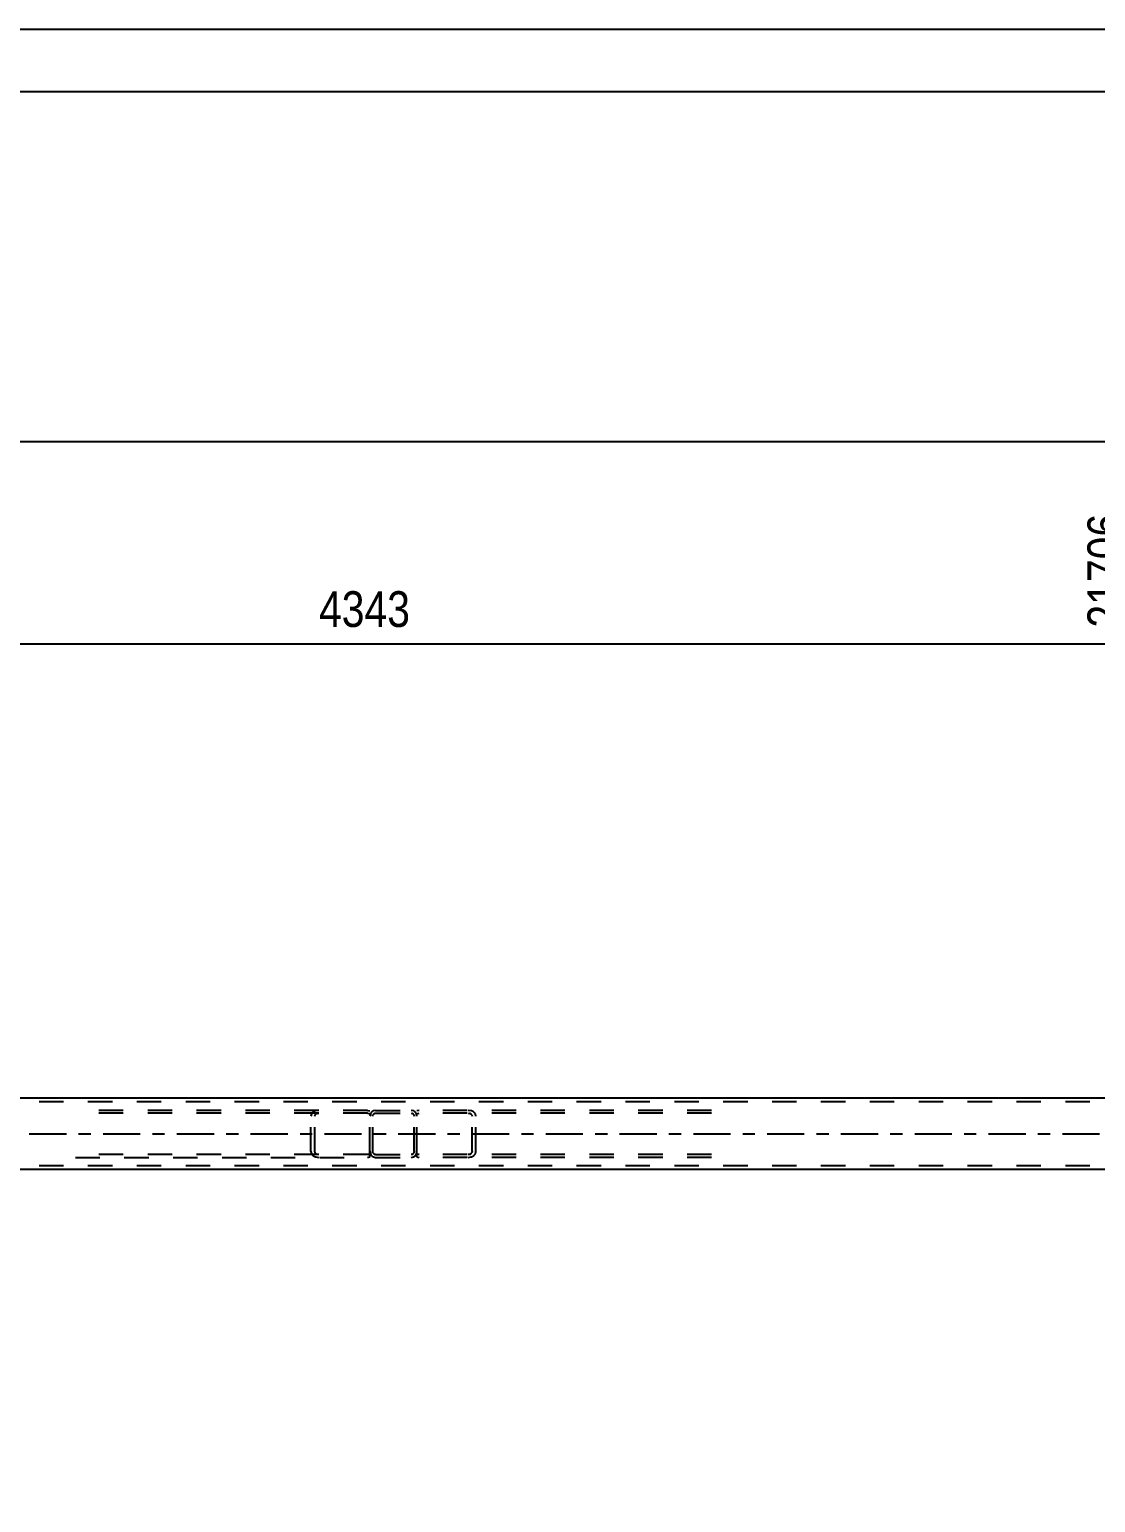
# Model space of a CAD drawing. Header units: millimetres. Extents: x -82 to 1107, y -546 to 295.
# Drawn here: x 499.1 to 584.6, y 177.1 to 295.3 of the extents above; entities that cross this region are included whole.
import ezdxf

# ---------------------------------------------------------------- set-up
doc = ezdxf.new("R2010")
doc.units = ezdxf.units.MM
doc.linetypes.add('DXK_LINE_DOT2', pattern=[3.9198, 1.9599, -1.9599])
doc.linetypes.add('DXK_LINE_DOT3', pattern=[5.9187, 2.979, -0.9799, 0.9799, -0.9799])
doc.styles.add('Arial', font='ARIAL.TTF', dxfattribs={"height": 0.2})
doc.styles.add('Arial Narrow', font='ARIALN.TTF', dxfattribs={"height": 0.2})

# ---------------------------------------------------------------- blocks, each defined once
blk = doc.blocks.new('Unknown-761553693-1133')
at = {"color": 5, "linetype": 'Continuous'}
for p, q in [((1107.04, 295.27), (-81.96, 295.27)), ((1102.04, 290.27), (-76.96, 290.27))]:
    blk.add_line(p, q, dxfattribs=at)
blk = doc.blocks.new('Part-761553693-3225 - 3219')
at = {"color": 7, "linetype": 'DXK_LINE_DOT2'}
for p, q in [((526.2, 208.58), (502.76, 208.58)), ((526.2, 208.35), (502.76, 208.35)), ((521.7, 208.3), (521.65, 208.12)), ((521.65, 205.27), (521.65, 208.12)), ((521.97, 208.12), (521.99, 208.21)), ((521.97, 205.27), (521.97, 208.12)), ((522.28, 208.58), (522.04, 208.55)), ((522.16, 208.33), (522.28, 208.35)), ((526.2, 208.58), (526.39, 208.55)), ((526.2, 208.35), (526.32, 208.33)), ((526.32, 208.33), (526.39, 208.3)), ((526.39, 204.84), (526.39, 208.55)), ((526.2, 205.04), (502.76, 205.04)), ((502.76, 204.81), (526.2, 204.81)), ((521.65, 205.27), (521.7, 205.09)), ((521.99, 205.18), (521.97, 205.27)), ((522.04, 204.84), (522.28, 204.81)), ((522.28, 205.04), (522.16, 205.05)), ((526.32, 205.05), (526.2, 205.04)), ((526.2, 204.81), (526.39, 204.84)), ((526.39, 205.09), (526.32, 205.05))]:
    blk.add_line(p, q, dxfattribs=at)
for centre, radius, start, end in [((522.18, 207.99), 0.573, 104.5547, 147.5896), ((522.23, 208.06), 0.286, 104.5547, 147.5896), ((522.18, 205.4), 0.573, 212.4104, 255.4453), ((522.23, 205.33), 0.286, 212.4104, 255.4453)]:
    blk.add_arc(centre, radius, start, end, dxfattribs=at)
blk = doc.blocks.new('Part-761553693-3334 - 3219')
at = {"color": 7, "linetype": 'DXK_LINE_DOT2'}
for p, q in [((526.42, 208.3), (526.39, 208.12)), ((526.39, 205.27), (526.39, 208.12)), ((526.61, 208.12), (526.63, 208.21)), ((526.61, 205.27), (526.61, 208.12)), ((526.84, 208.58), (526.67, 208.55)), ((526.76, 208.33), (526.84, 208.35)), ((526.84, 208.58), (529.7, 208.58)), ((526.84, 208.35), (529.7, 208.35)), ((529.87, 208.55), (529.7, 208.58)), ((529.7, 208.35), (529.79, 208.33)), ((529.91, 208.21), (529.93, 208.12)), ((529.93, 205.27), (529.93, 208.12)), ((530.16, 208.12), (530.12, 208.3)), ((530.16, 205.27), (530.16, 208.12)), ((526.39, 205.27), (526.42, 205.09)), ((526.63, 205.18), (526.61, 205.27)), ((526.67, 204.84), (526.84, 204.81)), ((526.84, 205.04), (526.76, 205.05)), ((526.84, 205.04), (529.7, 205.04)), ((526.84, 204.81), (529.7, 204.81)), ((529.79, 205.05), (529.7, 205.04)), ((529.7, 204.81), (529.87, 204.84)), ((529.93, 205.27), (529.91, 205.18)), ((530.12, 205.09), (530.16, 205.27))]:
    blk.add_line(p, q, dxfattribs=at)
for centre, radius, start, end in [((526.84, 208.12), 0.457, 112.5, 157.5), ((526.84, 208.12), 0.229, 112.5, 157.5), ((529.7, 208.12), 0.229, 22.5, 67.5), ((529.7, 208.12), 0.457, 22.5, 67.5), ((526.84, 205.27), 0.457, 202.5, 247.5), ((526.84, 205.27), 0.229, 202.5, 247.5), ((529.7, 205.27), 0.229, 292.5, 337.5), ((529.7, 205.27), 0.457, 292.5, 337.5)]:
    blk.add_arc(centre, radius, start, end, dxfattribs=at)
blk = doc.blocks.new('Part-761553693-3430 - 3219')
at = {"color": 7, "linetype": 'DXK_LINE_DOT2'}
for p, q in [((666.44, 209.27), (7.81, 209.27)), ((666.44, 204.12), (7.81, 204.12))]:
    blk.add_line(p, q, dxfattribs=at)
at = {"color": 2, "linetype": 'Continuous'}
for p, q in [((588, 209.55), (468.68, 209.55)), ((612.56, 203.84), (443.99, 203.84))]:
    blk.add_line(p, q, dxfattribs=at)
at = {"color": 7, "linetype": 'DXK_LINE_DOT3'}
blk.add_line((7.81, 206.69), (666.44, 206.69), dxfattribs=at)
blk = doc.blocks.new('Part-761553693-8340 - 3219')
at = {"color": 7, "linetype": 'DXK_LINE_DOT2'}
for p, q in [((530.34, 208.58), (530.16, 208.55)), ((530.16, 204.84), (530.16, 208.55)), ((530.16, 208.3), (530.22, 208.33)), ((530.22, 208.33), (530.34, 208.35)), ((553.79, 208.58), (530.34, 208.58)), ((553.79, 208.35), (530.34, 208.35)), ((534.5, 208.55), (534.26, 208.58)), ((534.26, 208.35), (534.38, 208.33)), ((534.55, 208.21), (534.58, 208.12)), ((534.58, 205.27), (534.58, 208.12)), ((534.89, 208.12), (534.84, 208.3)), ((534.89, 205.27), (534.89, 208.12)), ((530.22, 205.05), (530.16, 205.09)), ((530.16, 204.84), (530.34, 204.81)), ((530.34, 205.04), (530.22, 205.05)), ((553.79, 205.04), (530.34, 205.04)), ((553.79, 204.81), (530.34, 204.81)), ((534.38, 205.05), (534.26, 205.04)), ((534.26, 204.81), (534.5, 204.84)), ((534.58, 205.27), (534.55, 205.18)), ((534.84, 205.09), (534.89, 205.27))]:
    blk.add_line(p, q, dxfattribs=at)
for centre, radius, start, end in [((534.31, 208.06), 0.286, 32.4105, 75.4453), ((534.36, 207.99), 0.573, 32.4105, 75.4453), ((534.31, 205.33), 0.286, 284.5547, 327.5895), ((534.36, 205.4), 0.573, 284.5547, 327.5895)]:
    blk.add_arc(centre, radius, start, end, dxfattribs=at)
blk = doc.blocks.new('StraightDimension-761553693-3817 - 3219')
at = {"color": 7, "linetype": 'Continuous'}
blk.add_line((0, 262.23), (674.26, 262.23), dxfattribs=at)
blk = doc.blocks.new('StraightDimension-761553693-28631 - 3219')
at = {"color": 7, "linetype": 'Continuous'}
for p, q in [((463.91, 212.45), (463.91, 256.44)), ((588, 210.55), (588, 256.44)), ((465.41, 246.6), (462.41, 245.4)), ((463.91, 246), (588, 246)), ((586.5, 245.4), (589.5, 246.6))]:
    blk.add_line(p, q, dxfattribs=at)
at = {"color": 0}
blk.add_wipeout([(530.21, 246.75), (530.21, 250.95), (521.7, 250.95), (521.7, 246.75)], dxfattribs=at)
at = {"color": 3, "style": 'Arial Narrow'}
blk.add_text('4343', height=2.863, dxfattribs=at).set_placement((522.3, 247.35))
at = {"color": 0, "linetype": 'Continuous'}
blk.add_wipeout([(587.4, 257.04), (583.2, 257.04), (583.2, 246.7), (587.4, 246.7)], dxfattribs=at)
at = {"color": 3, "linetype": 'Continuous', "style": 'Arial Narrow'}
blk.add_text('21706', height=2.863, rotation=90.0002, dxfattribs=at).set_placement((586.8, 247.3))
blk = doc.blocks.new('StraightDimension-761553693-29159 - 3219')
at = {"color": 7, "linetype": 'Continuous'}
for p, q in [((441.13, 202.84), (441.13, 119.5)), ((612.56, 202.84), (612.56, 119.5)), ((442.63, 132.52), (439.63, 131.32)), ((611.06, 131.32), (614.06, 132.52)), ((441.13, 131.92), (612.56, 131.92))]:
    blk.add_line(p, q, dxfattribs=at)
at = {"color": 0}
blk.add_wipeout([(531.89, 132.67), (531.89, 136.87), (521.8, 136.87), (521.8, 132.67)], dxfattribs=at)
at = {"color": 3, "style": 'Arial'}
blk.add_text('6000', height=2.865, dxfattribs=at).set_placement((522.4, 133.27))
at = {"color": 0, "linetype": 'Continuous'}
blk.add_wipeout([(611.96, 131.22), (607.76, 131.22), (607.76, 118.9), (611.96, 118.9)], dxfattribs=at)
at = {"color": 3, "linetype": 'Continuous', "style": 'Arial'}
blk.add_text('22566', height=2.865, rotation=90.0002, dxfattribs=at).set_placement((611.36, 119.5))

msp = doc.modelspace()

# ---------------------------------------------------------------- block references
for name in ['Unknown-761553693-1133', 'Part-761553693-3430 - 3219', 'Part-761553693-3225 - 3219', 'Part-761553693-3334 - 3219', 'Part-761553693-8340 - 3219']:
    msp.add_blockref(name, (0, 0))

# ---------------------------------------------------------------- next in the draw order: block references
for name in ['StraightDimension-761553693-3817 - 3219', 'StraightDimension-761553693-29159 - 3219']:
    msp.add_blockref(name, (0, 0))

# ---------------------------------------------------------------- next in the draw order: block references
msp.add_blockref('StraightDimension-761553693-28631 - 3219', (0, 0))

doc.saveas('drawing.dxf')
